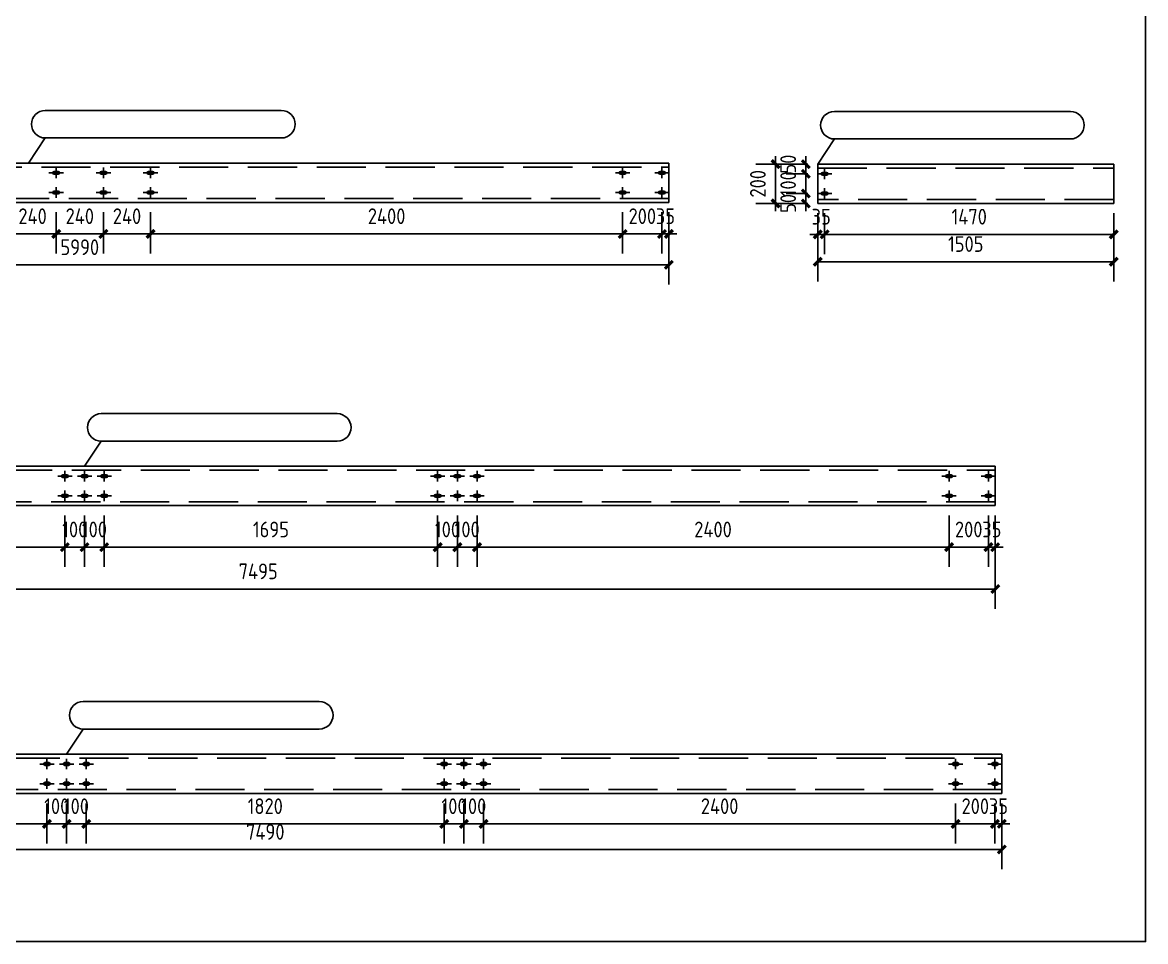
# Model space of a CAD drawing. Extents: x 411778 to 673094, y -11605 to 324395.
# Drawn here: x 655589 to 661299, y 53495 to 58168 of the extents above; entities that cross this region are included whole.
import ezdxf

# ---------------------------------------------------------------- set-up
doc = ezdxf.new("R2010")
doc.units = 0
doc.header["$LTSCALE"] = 1000
doc.header["$MEASUREMENT"] = 0
doc.linetypes.add('DASH', pattern=[0.35, 0.25, -0.1])
doc.styles.get("Standard").update_dxf_attribs({"font": 'gbenor.shx', "bigfont": 'gbcbig.shx'})
doc.dimstyles.get("Standard").update_dxf_attribs({"dimscale": 100, "dimtxt": 3.5, "dimasz": 1, "dimexe": 2.5, "dimexo": 3, "dimgap": 1.5, "dimtad": 1, "dimdec": 0, "dimzin": 0, "dimdsep": 46, "dimtxsty": 'Standard', "dimblk": 'ARCHTICK', "dimcen": 0.09, "dimadec": 0, "dimazin": 0, "dimtfac": 1, "dimtdec": 0, "dimtix": 1, "dimtmove": 2, "dimatfit": 3, "dimfxl": 1, "dimtolj": 1, "dimtzin": 0, "dimarcsym": 0})

# ---------------------------------------------------------------- blocks, each defined once
blk = doc.blocks.new('_ArchTick')
at = {"color": 0, "linetype": 'ByBlock', "const_width": 0.4}
blk.add_lwpolyline([(-0.5, -0.5), (0.5, 0.5)], dxfattribs=at)
blk = doc.blocks.new('*D1977')
at = {"color": 3, "lineweight": -2}
for p, q in [((652885.5, 57202.5), (652885.5, 56835)), ((658875.5, 57202.5), (658875.5, 56835)), ((658875.5, 56935), (652885.5, 56935))]:
    blk.add_line(p, q, dxfattribs=at)
at = {"layer": 'Defpoints', "color": 0}
for p in [(652885.5, 57252.5), (658875.5, 57252.5), (652885.5, 56935)]:
    blk.add_point(p, dxfattribs=at)
at = {"color": 3, "lineweight": -2, "xscale": 40, "yscale": 40, "zscale": 40, "rotation": 180}
blk.add_blockref('_ArchTick', (652885.5, 56935), dxfattribs=at)
at = {"color": 3, "lineweight": -2, "xscale": 40, "yscale": 40, "zscale": 40}
blk.add_blockref('_ArchTick', (658875.5, 56935), dxfattribs=at)
at = {"color": 0, "insert": (655880.5, 57025), "char_height": 80, "attachment_point": 5}
blk.add_mtext('\\A1;5990', dxfattribs=at)
blk = doc.blocks.new('*D1979')
at = {"color": 3, "lineweight": -2}
for p, q in [((653040, 55661), (653040, 55187)), ((660535, 55661), (660535, 55187)), ((653040, 55287), (660535, 55287))]:
    blk.add_line(p, q, dxfattribs=at)
at = {"layer": 'Defpoints', "color": 0}
for p in [(653040, 55711), (660535, 55711), (660535, 55287)]:
    blk.add_point(p, dxfattribs=at)
at = {"color": 3, "lineweight": -2, "xscale": 40, "yscale": 40, "zscale": 40, "rotation": 180}
blk.add_blockref('_ArchTick', (653040, 55287), dxfattribs=at)
at = {"color": 3, "lineweight": -2, "xscale": 40, "yscale": 40, "zscale": 40}
blk.add_blockref('_ArchTick', (660535, 55287), dxfattribs=at)
at = {"color": 0, "insert": (656787.5, 55377), "char_height": 80, "attachment_point": 5}
blk.add_mtext('\\A1;7495', dxfattribs=at)
blk = doc.blocks.new('*D1980')
at = {"color": 3, "lineweight": -2}
for p, q in [((653078.5, 54197.5), (653078.5, 53862.5)), ((660568.5, 54197.5), (660568.5, 53862.5)), ((653078.5, 53962.5), (660568.5, 53962.5))]:
    blk.add_line(p, q, dxfattribs=at)
at = {"layer": 'Defpoints', "color": 0}
for p in [(653078.5, 54247.5), (660568.5, 54247.5), (660568.5, 53962.5)]:
    blk.add_point(p, dxfattribs=at)
at = {"color": 3, "lineweight": -2, "xscale": 40, "yscale": 40, "zscale": 40, "rotation": 180}
blk.add_blockref('_ArchTick', (653078.5, 53962.5), dxfattribs=at)
at = {"color": 3, "lineweight": -2, "xscale": 40, "yscale": 40, "zscale": 40}
blk.add_blockref('_ArchTick', (660568.5, 53962.5), dxfattribs=at)
at = {"color": 0, "insert": (656823.5, 54052.5), "char_height": 80, "attachment_point": 5}
blk.add_mtext('\\A1;7490', dxfattribs=at)
blk = doc.blocks.new('*D1984')
at = {"color": 3, "lineweight": -2}
for p, q in [((659632.5, 57197.5), (659632.5, 56851)), ((661137.5, 57197.5), (661137.5, 56851)), ((659632.5, 56951), (661137.5, 56951))]:
    blk.add_line(p, q, dxfattribs=at)
at = {"layer": 'Defpoints', "color": 0}
for p in [(659632.5, 57247.5), (661137.5, 57247.5), (661137.5, 56951)]:
    blk.add_point(p, dxfattribs=at)
at = {"color": 3, "lineweight": -2, "xscale": 40, "yscale": 40, "zscale": 40, "rotation": 180}
blk.add_blockref('_ArchTick', (659632.5, 56951), dxfattribs=at)
at = {"color": 3, "lineweight": -2, "xscale": 40, "yscale": 40, "zscale": 40}
blk.add_blockref('_ArchTick', (661137.5, 56951), dxfattribs=at)
at = {"color": 0, "insert": (660385, 57041), "char_height": 80, "attachment_point": 5}
blk.add_mtext('\\A1;1505', dxfattribs=at)
blk = doc.blocks.new('*D2108')
at = {"color": 3, "lineweight": -2}
for p, q in [((659572, 57297.5), (659572, 57337.5)), ((659582.5, 57297.5), (659472, 57297.5)), ((659572, 57247.5), (659572, 57297.5)), ((659582.5, 57247.5), (659472, 57247.5)), ((659572, 57247.5), (659572, 57207.5))]:
    blk.add_line(p, q, dxfattribs=at)
at = {"layer": 'Defpoints', "color": 0}
for p in [(659572, 57297.5), (659632.5, 57297.5), (659632.5, 57247.5)]:
    blk.add_point(p, dxfattribs=at)
at = {"color": 3, "lineweight": -2, "xscale": 40, "yscale": 40, "zscale": 40}
for p, rotation in [((659572, 57297.5), 270), ((659572, 57247.5), 90)]:
    blk.add_blockref('_ArchTick', p, dxfattribs=dict(at, rotation=rotation))
at = {"color": 0, "insert": (659482, 57247.5), "char_height": 80, "attachment_point": 5, "rotation": 90}
blk.add_mtext('\\A1;50', dxfattribs=at)
blk = doc.blocks.new('*D2109')
at = {"color": 3, "lineweight": -2}
for p, q in [((659582.5, 57397.5), (659472, 57397.5)), ((659572, 57397.5), (659572, 57437.5)), ((659572, 57297.5), (659572, 57397.5)), ((659582.5, 57297.5), (659472, 57297.5)), ((659572, 57297.5), (659572, 57257.5))]:
    blk.add_line(p, q, dxfattribs=at)
at = {"layer": 'Defpoints', "color": 0}
for p in [(659572, 57397.5), (659632.5, 57397.5), (659632.5, 57297.5)]:
    blk.add_point(p, dxfattribs=at)
at = {"color": 3, "lineweight": -2, "xscale": 40, "yscale": 40, "zscale": 40}
for p, rotation in [((659572, 57397.5), 270), ((659572, 57297.5), 90)]:
    blk.add_blockref('_ArchTick', p, dxfattribs=dict(at, rotation=rotation))
at = {"color": 0, "insert": (659482, 57347.5), "char_height": 80, "attachment_point": 5, "rotation": 90}
blk.add_mtext('\\A1;100', dxfattribs=at)
blk = doc.blocks.new('*D2110')
at = {"color": 3, "lineweight": -2}
for p, q in [((659582.5, 57447.5), (659472, 57447.5)), ((659572, 57447.5), (659572, 57487.5)), ((659572, 57397.5), (659572, 57447.5)), ((659582.5, 57397.5), (659472, 57397.5)), ((659572, 57397.5), (659572, 57357.5))]:
    blk.add_line(p, q, dxfattribs=at)
at = {"layer": 'Defpoints', "color": 0}
for p in [(659572, 57447.5), (659632.5, 57447.5), (659632.5, 57397.5)]:
    blk.add_point(p, dxfattribs=at)
at = {"color": 3, "lineweight": -2, "xscale": 40, "yscale": 40, "zscale": 40}
for p, rotation in [((659572, 57447.5), 270), ((659572, 57397.5), 90)]:
    blk.add_blockref('_ArchTick', p, dxfattribs=dict(at, rotation=rotation))
at = {"color": 0, "insert": (659482, 57447.5), "char_height": 80, "attachment_point": 5, "rotation": 90}
blk.add_mtext('\\A1;50', dxfattribs=at)
blk = doc.blocks.new('*D2111')
at = {"color": 3, "lineweight": -2}
for p, q in [((659582.5, 57447.5), (659318, 57447.5)), ((659418, 57447.5), (659418, 57487.5)), ((659418, 57247.5), (659418, 57447.5)), ((659582.5, 57247.5), (659318, 57247.5)), ((659418, 57247.5), (659418, 57207.5))]:
    blk.add_line(p, q, dxfattribs=at)
at = {"layer": 'Defpoints', "color": 0}
for p in [(659418, 57447.5), (659632.5, 57447.5), (659632.5, 57247.5)]:
    blk.add_point(p, dxfattribs=at)
at = {"color": 3, "lineweight": -2, "xscale": 40, "yscale": 40, "zscale": 40}
for p, rotation in [((659418, 57447.5), 270), ((659418, 57247.5), 90)]:
    blk.add_blockref('_ArchTick', p, dxfattribs=dict(at, rotation=rotation))
at = {"color": 0, "insert": (659328, 57347.5), "char_height": 80, "attachment_point": 5, "rotation": 90}
blk.add_mtext('\\A1;200', dxfattribs=at)
blk = doc.blocks.new('*D2129')
at = {"color": 3, "lineweight": -2}
for p, q in [((655520.5, 57202.5), (655520.5, 56992.5)), ((655760.5, 57202.5), (655760.5, 56992.5)), ((655520.5, 57092.5), (655760.5, 57092.5))]:
    blk.add_line(p, q, dxfattribs=at)
at = {"layer": 'Defpoints', "color": 0}
for p in [(655520.5, 57252.5), (655760.5, 57252.5), (655760.5, 57092.5)]:
    blk.add_point(p, dxfattribs=at)
at = {"color": 3, "lineweight": -2, "xscale": 40, "yscale": 40, "zscale": 40, "rotation": 180}
blk.add_blockref('_ArchTick', (655520.5, 57092.5), dxfattribs=at)
at = {"color": 3, "lineweight": -2, "xscale": 40, "yscale": 40, "zscale": 40}
blk.add_blockref('_ArchTick', (655760.5, 57092.5), dxfattribs=at)
at = {"color": 0, "insert": (655640.5, 57182.5), "char_height": 80, "attachment_point": 5}
blk.add_mtext('\\A1;240', dxfattribs=at)
blk = doc.blocks.new('*D2130')
at = {"color": 3, "lineweight": -2}
for p, q in [((655760.5, 57202.5), (655760.5, 56992.5)), ((656000.5, 57202.5), (656000.5, 56992.5)), ((655760.5, 57092.5), (656000.5, 57092.5))]:
    blk.add_line(p, q, dxfattribs=at)
at = {"layer": 'Defpoints', "color": 0}
for p in [(655760.5, 57252.5), (656000.5, 57252.5), (656000.5, 57092.5)]:
    blk.add_point(p, dxfattribs=at)
at = {"color": 3, "lineweight": -2, "xscale": 40, "yscale": 40, "zscale": 40, "rotation": 180}
blk.add_blockref('_ArchTick', (655760.5, 57092.5), dxfattribs=at)
at = {"color": 3, "lineweight": -2, "xscale": 40, "yscale": 40, "zscale": 40}
blk.add_blockref('_ArchTick', (656000.5, 57092.5), dxfattribs=at)
at = {"color": 0, "insert": (655880.5, 57182.5), "char_height": 80, "attachment_point": 5}
blk.add_mtext('\\A1;240', dxfattribs=at)
blk = doc.blocks.new('*D2131')
at = {"color": 3, "lineweight": -2}
for p, q in [((656000.5, 57202.5), (656000.5, 56992.5)), ((656240.5, 57202.5), (656240.5, 56992.5)), ((656000.5, 57092.5), (656240.5, 57092.5))]:
    blk.add_line(p, q, dxfattribs=at)
at = {"layer": 'Defpoints', "color": 0}
for p in [(656000.5, 57252.5), (656240.5, 57252.5), (656240.5, 57092.5)]:
    blk.add_point(p, dxfattribs=at)
at = {"color": 3, "lineweight": -2, "xscale": 40, "yscale": 40, "zscale": 40, "rotation": 180}
blk.add_blockref('_ArchTick', (656000.5, 57092.5), dxfattribs=at)
at = {"color": 3, "lineweight": -2, "xscale": 40, "yscale": 40, "zscale": 40}
blk.add_blockref('_ArchTick', (656240.5, 57092.5), dxfattribs=at)
at = {"color": 0, "insert": (656120.5, 57182.5), "char_height": 80, "attachment_point": 5}
blk.add_mtext('\\A1;240', dxfattribs=at)
blk = doc.blocks.new('*D2132')
at = {"color": 3, "lineweight": -2}
for p, q in [((656240.5, 57202.5), (656240.5, 56992.5)), ((658640.5, 57202.5), (658640.5, 56992.5)), ((656240.5, 57092.5), (658640.5, 57092.5))]:
    blk.add_line(p, q, dxfattribs=at)
at = {"layer": 'Defpoints', "color": 0}
for p in [(656240.5, 57252.5), (658640.5, 57252.5), (658640.5, 57092.5)]:
    blk.add_point(p, dxfattribs=at)
at = {"color": 3, "lineweight": -2, "xscale": 40, "yscale": 40, "zscale": 40, "rotation": 180}
blk.add_blockref('_ArchTick', (656240.5, 57092.5), dxfattribs=at)
at = {"color": 3, "lineweight": -2, "xscale": 40, "yscale": 40, "zscale": 40}
blk.add_blockref('_ArchTick', (658640.5, 57092.5), dxfattribs=at)
at = {"color": 0, "insert": (657440.5, 57182.5), "char_height": 80, "attachment_point": 5}
blk.add_mtext('\\A1;2400', dxfattribs=at)
blk = doc.blocks.new('*D2133')
at = {"color": 3, "lineweight": -2}
for p, q in [((658640.5, 57202.5), (658640.5, 56992.5)), ((658840.5, 57202.5), (658840.5, 56992.5)), ((658640.5, 57092.5), (658600.5, 57092.5)), ((658640.5, 57092.5), (658840.5, 57092.5)), ((658840.5, 57092.5), (658880.5, 57092.5))]:
    blk.add_line(p, q, dxfattribs=at)
at = {"layer": 'Defpoints', "color": 0}
for p in [(658640.5, 57252.5), (658840.5, 57252.5), (658840.5, 57092.5)]:
    blk.add_point(p, dxfattribs=at)
at = {"color": 3, "lineweight": -2, "xscale": 40, "yscale": 40, "zscale": 40}
blk.add_blockref('_ArchTick', (658640.5, 57092.5), dxfattribs=at)
at = {"color": 3, "lineweight": -2, "xscale": 40, "yscale": 40, "zscale": 40, "rotation": 180}
blk.add_blockref('_ArchTick', (658840.5, 57092.5), dxfattribs=at)
at = {"color": 0, "insert": (658740.5, 57182.5), "char_height": 80, "attachment_point": 5}
blk.add_mtext('\\A1;200', dxfattribs=at)
blk = doc.blocks.new('*D2134')
at = {"color": 3, "lineweight": -2}
for p, q in [((658840.5, 57202.5), (658840.5, 56992.5)), ((658875.5, 57202.5), (658875.5, 56992.5)), ((658840.5, 57092.5), (658800.5, 57092.5)), ((658840.5, 57092.5), (658875.5, 57092.5)), ((658875.5, 57092.5), (658915.5, 57092.5))]:
    blk.add_line(p, q, dxfattribs=at)
at = {"layer": 'Defpoints', "color": 0}
for p in [(658840.5, 57252.5), (658875.5, 57252.5), (658875.5, 57092.5)]:
    blk.add_point(p, dxfattribs=at)
at = {"color": 3, "lineweight": -2, "xscale": 40, "yscale": 40, "zscale": 40}
blk.add_blockref('_ArchTick', (658840.5, 57092.5), dxfattribs=at)
at = {"color": 3, "lineweight": -2, "xscale": 40, "yscale": 40, "zscale": 40, "rotation": 180}
blk.add_blockref('_ArchTick', (658875.5, 57092.5), dxfattribs=at)
at = {"color": 0, "insert": (658858, 57182.5), "char_height": 80, "attachment_point": 5}
blk.add_mtext('\\A1;35', dxfattribs=at)
blk = doc.blocks.new('*D2135')
at = {"color": 3, "lineweight": -2}
for p, q in [((659632.5, 57197.5), (659632.5, 56990)), ((659667.5, 57197.5), (659667.5, 56990)), ((659632.5, 57090), (659592.5, 57090)), ((659632.5, 57090), (659667.5, 57090)), ((659667.5, 57090), (659707.5, 57090))]:
    blk.add_line(p, q, dxfattribs=at)
at = {"layer": 'Defpoints', "color": 0}
for p in [(659632.5, 57247.5), (659667.5, 57247.5), (659667.5, 57090)]:
    blk.add_point(p, dxfattribs=at)
at = {"color": 3, "lineweight": -2, "xscale": 40, "yscale": 40, "zscale": 40}
blk.add_blockref('_ArchTick', (659632.5, 57090), dxfattribs=at)
at = {"color": 3, "lineweight": -2, "xscale": 40, "yscale": 40, "zscale": 40, "rotation": 180}
blk.add_blockref('_ArchTick', (659667.5, 57090), dxfattribs=at)
at = {"color": 0, "insert": (659650, 57180), "char_height": 80, "attachment_point": 5}
blk.add_mtext('\\A1;35', dxfattribs=at)
blk = doc.blocks.new('*D2136')
at = {"color": 3, "lineweight": -2}
for p, q in [((659667.5, 57197.5), (659667.5, 56990)), ((661137.5, 57197.5), (661137.5, 56990)), ((659667.5, 57090), (661137.5, 57090))]:
    blk.add_line(p, q, dxfattribs=at)
at = {"layer": 'Defpoints', "color": 0}
for p in [(659667.5, 57247.5), (661137.5, 57247.5), (661137.5, 57090)]:
    blk.add_point(p, dxfattribs=at)
at = {"color": 3, "lineweight": -2, "xscale": 40, "yscale": 40, "zscale": 40, "rotation": 180}
blk.add_blockref('_ArchTick', (659667.5, 57090), dxfattribs=at)
at = {"color": 3, "lineweight": -2, "xscale": 40, "yscale": 40, "zscale": 40}
blk.add_blockref('_ArchTick', (661137.5, 57090), dxfattribs=at)
at = {"color": 0, "insert": (660402.5, 57180), "char_height": 80, "attachment_point": 5}
blk.add_mtext('\\A1;1470', dxfattribs=at)
blk = doc.blocks.new('*D2140')
at = {"color": 3, "lineweight": -2}
for p, q in [((653405, 55661), (653405, 55400)), ((655805, 55661), (655805, 55400)), ((653405, 55500), (655805, 55500))]:
    blk.add_line(p, q, dxfattribs=at)
at = {"layer": 'Defpoints', "color": 0}
for p in [(653405, 55711), (655805, 55711), (655805, 55500)]:
    blk.add_point(p, dxfattribs=at)
at = {"color": 3, "lineweight": -2, "xscale": 40, "yscale": 40, "zscale": 40, "rotation": 180}
blk.add_blockref('_ArchTick', (653405, 55500), dxfattribs=at)
at = {"color": 3, "lineweight": -2, "xscale": 40, "yscale": 40, "zscale": 40}
blk.add_blockref('_ArchTick', (655805, 55500), dxfattribs=at)
at = {"color": 0, "insert": (654605, 55590), "char_height": 80, "attachment_point": 5}
blk.add_mtext('\\A1;2400', dxfattribs=at)
blk = doc.blocks.new('*D2141')
at = {"color": 3, "lineweight": -2}
for p, q in [((655805, 55661), (655805, 55400)), ((655905, 55661), (655905, 55400)), ((655805, 55500), (655765, 55500)), ((655805, 55500), (655905, 55500)), ((655905, 55500), (655945, 55500))]:
    blk.add_line(p, q, dxfattribs=at)
at = {"layer": 'Defpoints', "color": 0}
for p in [(655805, 55711), (655905, 55711), (655905, 55500)]:
    blk.add_point(p, dxfattribs=at)
at = {"color": 3, "lineweight": -2, "xscale": 40, "yscale": 40, "zscale": 40}
blk.add_blockref('_ArchTick', (655805, 55500), dxfattribs=at)
at = {"color": 3, "lineweight": -2, "xscale": 40, "yscale": 40, "zscale": 40, "rotation": 180}
blk.add_blockref('_ArchTick', (655905, 55500), dxfattribs=at)
at = {"color": 0, "insert": (655855, 55590), "char_height": 80, "attachment_point": 5}
blk.add_mtext('\\A1;100', dxfattribs=at)
blk = doc.blocks.new('*D2142')
at = {"color": 3, "lineweight": -2}
for p, q in [((655905, 55661), (655905, 55400)), ((656005, 55661), (656005, 55400)), ((655905, 55500), (655865, 55500)), ((655905, 55500), (656005, 55500)), ((656005, 55500), (656045, 55500))]:
    blk.add_line(p, q, dxfattribs=at)
at = {"layer": 'Defpoints', "color": 0}
for p in [(655905, 55711), (656005, 55711), (656005, 55500)]:
    blk.add_point(p, dxfattribs=at)
at = {"color": 3, "lineweight": -2, "xscale": 40, "yscale": 40, "zscale": 40}
blk.add_blockref('_ArchTick', (655905, 55500), dxfattribs=at)
at = {"color": 3, "lineweight": -2, "xscale": 40, "yscale": 40, "zscale": 40, "rotation": 180}
blk.add_blockref('_ArchTick', (656005, 55500), dxfattribs=at)
at = {"color": 0, "insert": (655955, 55590), "char_height": 80, "attachment_point": 5}
blk.add_mtext('\\A1;100', dxfattribs=at)
blk = doc.blocks.new('*D2143')
at = {"color": 3, "lineweight": -2}
for p, q in [((656005, 55661), (656005, 55400)), ((657700, 55661), (657700, 55400)), ((656005, 55500), (657700, 55500))]:
    blk.add_line(p, q, dxfattribs=at)
at = {"layer": 'Defpoints', "color": 0}
for p in [(656005, 55711), (657700, 55711), (657700, 55500)]:
    blk.add_point(p, dxfattribs=at)
at = {"color": 3, "lineweight": -2, "xscale": 40, "yscale": 40, "zscale": 40, "rotation": 180}
blk.add_blockref('_ArchTick', (656005, 55500), dxfattribs=at)
at = {"color": 3, "lineweight": -2, "xscale": 40, "yscale": 40, "zscale": 40}
blk.add_blockref('_ArchTick', (657700, 55500), dxfattribs=at)
at = {"color": 0, "insert": (656852.5, 55590), "char_height": 80, "attachment_point": 5}
blk.add_mtext('\\A1;1695', dxfattribs=at)
blk = doc.blocks.new('*D2144')
at = {"color": 3, "lineweight": -2}
for p, q in [((657700, 55661), (657700, 55400)), ((657800, 55661), (657800, 55400)), ((657700, 55500), (657660, 55500)), ((657700, 55500), (657800, 55500)), ((657800, 55500), (657840, 55500))]:
    blk.add_line(p, q, dxfattribs=at)
at = {"layer": 'Defpoints', "color": 0}
for p in [(657700, 55711), (657800, 55711), (657800, 55500)]:
    blk.add_point(p, dxfattribs=at)
at = {"color": 3, "lineweight": -2, "xscale": 40, "yscale": 40, "zscale": 40}
blk.add_blockref('_ArchTick', (657700, 55500), dxfattribs=at)
at = {"color": 3, "lineweight": -2, "xscale": 40, "yscale": 40, "zscale": 40, "rotation": 180}
blk.add_blockref('_ArchTick', (657800, 55500), dxfattribs=at)
at = {"color": 0, "insert": (657750, 55590), "char_height": 80, "attachment_point": 5}
blk.add_mtext('\\A1;100', dxfattribs=at)
blk = doc.blocks.new('*D2145')
at = {"color": 3, "lineweight": -2}
for p, q in [((657800, 55661), (657800, 55400)), ((657900, 55661), (657900, 55400)), ((657800, 55500), (657760, 55500)), ((657800, 55500), (657900, 55500)), ((657900, 55500), (657940, 55500))]:
    blk.add_line(p, q, dxfattribs=at)
at = {"layer": 'Defpoints', "color": 0}
for p in [(657800, 55711), (657900, 55711), (657900, 55500)]:
    blk.add_point(p, dxfattribs=at)
at = {"color": 3, "lineweight": -2, "xscale": 40, "yscale": 40, "zscale": 40}
blk.add_blockref('_ArchTick', (657800, 55500), dxfattribs=at)
at = {"color": 3, "lineweight": -2, "xscale": 40, "yscale": 40, "zscale": 40, "rotation": 180}
blk.add_blockref('_ArchTick', (657900, 55500), dxfattribs=at)
at = {"color": 0, "insert": (657850, 55590), "char_height": 80, "attachment_point": 5}
blk.add_mtext('\\A1;100', dxfattribs=at)
blk = doc.blocks.new('*D2146')
at = {"color": 3, "lineweight": -2}
for p, q in [((657900, 55661), (657900, 55400)), ((660300, 55661), (660300, 55400)), ((657900, 55500), (660300, 55500))]:
    blk.add_line(p, q, dxfattribs=at)
at = {"layer": 'Defpoints', "color": 0}
for p in [(657900, 55711), (660300, 55711), (660300, 55500)]:
    blk.add_point(p, dxfattribs=at)
at = {"color": 3, "lineweight": -2, "xscale": 40, "yscale": 40, "zscale": 40, "rotation": 180}
blk.add_blockref('_ArchTick', (657900, 55500), dxfattribs=at)
at = {"color": 3, "lineweight": -2, "xscale": 40, "yscale": 40, "zscale": 40}
blk.add_blockref('_ArchTick', (660300, 55500), dxfattribs=at)
at = {"color": 0, "insert": (659100, 55590), "char_height": 80, "attachment_point": 5}
blk.add_mtext('\\A1;2400', dxfattribs=at)
blk = doc.blocks.new('*D2147')
at = {"color": 3, "lineweight": -2}
for p, q in [((660300, 55661), (660300, 55400)), ((660500, 55661), (660500, 55400)), ((660300, 55500), (660260, 55500)), ((660300, 55500), (660500, 55500)), ((660500, 55500), (660540, 55500))]:
    blk.add_line(p, q, dxfattribs=at)
at = {"layer": 'Defpoints', "color": 0}
for p in [(660300, 55711), (660500, 55711), (660500, 55500)]:
    blk.add_point(p, dxfattribs=at)
at = {"color": 3, "lineweight": -2, "xscale": 40, "yscale": 40, "zscale": 40}
blk.add_blockref('_ArchTick', (660300, 55500), dxfattribs=at)
at = {"color": 3, "lineweight": -2, "xscale": 40, "yscale": 40, "zscale": 40, "rotation": 180}
blk.add_blockref('_ArchTick', (660500, 55500), dxfattribs=at)
at = {"color": 0, "insert": (660400, 55590), "char_height": 80, "attachment_point": 5}
blk.add_mtext('\\A1;200', dxfattribs=at)
blk = doc.blocks.new('*D2148')
at = {"color": 3, "lineweight": -2}
for p, q in [((660500, 55661), (660500, 55400)), ((660535, 55661), (660535, 55400)), ((660500, 55500), (660460, 55500)), ((660500, 55500), (660535, 55500)), ((660535, 55500), (660575, 55500))]:
    blk.add_line(p, q, dxfattribs=at)
at = {"layer": 'Defpoints', "color": 0}
for p in [(660500, 55711), (660535, 55711), (660535, 55500)]:
    blk.add_point(p, dxfattribs=at)
at = {"color": 3, "lineweight": -2, "xscale": 40, "yscale": 40, "zscale": 40}
blk.add_blockref('_ArchTick', (660500, 55500), dxfattribs=at)
at = {"color": 3, "lineweight": -2, "xscale": 40, "yscale": 40, "zscale": 40, "rotation": 180}
blk.add_blockref('_ArchTick', (660535, 55500), dxfattribs=at)
at = {"color": 0, "insert": (660517.5, 55590), "char_height": 80, "attachment_point": 5}
blk.add_mtext('\\A1;35', dxfattribs=at)
blk = doc.blocks.new('*D2151')
at = {"color": 3, "lineweight": -2}
for p, q in [((653313.5, 54197.5), (653313.5, 53993)), ((655713.5, 54197.5), (655713.5, 53993)), ((653313.5, 54093), (655713.5, 54093))]:
    blk.add_line(p, q, dxfattribs=at)
at = {"layer": 'Defpoints', "color": 0}
for p in [(653313.5, 54247.5), (655713.5, 54247.5), (655713.5, 54093)]:
    blk.add_point(p, dxfattribs=at)
at = {"color": 3, "lineweight": -2, "xscale": 40, "yscale": 40, "zscale": 40, "rotation": 180}
blk.add_blockref('_ArchTick', (653313.5, 54093), dxfattribs=at)
at = {"color": 3, "lineweight": -2, "xscale": 40, "yscale": 40, "zscale": 40}
blk.add_blockref('_ArchTick', (655713.5, 54093), dxfattribs=at)
at = {"color": 0, "insert": (654513.5, 54183), "char_height": 80, "attachment_point": 5}
blk.add_mtext('\\A1;2400', dxfattribs=at)
blk = doc.blocks.new('*D2152')
at = {"color": 3, "lineweight": -2}
for p, q in [((655713.5, 54197.5), (655713.5, 53993)), ((655813.5, 54197.5), (655813.5, 53993)), ((655713.5, 54093), (655673.5, 54093)), ((655713.5, 54093), (655813.5, 54093)), ((655813.5, 54093), (655853.5, 54093))]:
    blk.add_line(p, q, dxfattribs=at)
at = {"layer": 'Defpoints', "color": 0}
for p in [(655713.5, 54247.5), (655813.5, 54247.5), (655813.5, 54093)]:
    blk.add_point(p, dxfattribs=at)
at = {"color": 3, "lineweight": -2, "xscale": 40, "yscale": 40, "zscale": 40}
blk.add_blockref('_ArchTick', (655713.5, 54093), dxfattribs=at)
at = {"color": 3, "lineweight": -2, "xscale": 40, "yscale": 40, "zscale": 40, "rotation": 180}
blk.add_blockref('_ArchTick', (655813.5, 54093), dxfattribs=at)
at = {"color": 0, "insert": (655763.5, 54183), "char_height": 80, "attachment_point": 5}
blk.add_mtext('\\A1;100', dxfattribs=at)
blk = doc.blocks.new('*D2153')
at = {"color": 3, "lineweight": -2}
for p, q in [((655813.5, 54197.5), (655813.5, 53993)), ((655913.5, 54197.5), (655913.5, 53993)), ((655813.5, 54093), (655773.5, 54093)), ((655813.5, 54093), (655913.5, 54093)), ((655913.5, 54093), (655953.5, 54093))]:
    blk.add_line(p, q, dxfattribs=at)
at = {"layer": 'Defpoints', "color": 0}
for p in [(655813.5, 54247.5), (655913.5, 54247.5), (655913.5, 54093)]:
    blk.add_point(p, dxfattribs=at)
at = {"color": 3, "lineweight": -2, "xscale": 40, "yscale": 40, "zscale": 40}
blk.add_blockref('_ArchTick', (655813.5, 54093), dxfattribs=at)
at = {"color": 3, "lineweight": -2, "xscale": 40, "yscale": 40, "zscale": 40, "rotation": 180}
blk.add_blockref('_ArchTick', (655913.5, 54093), dxfattribs=at)
at = {"color": 0, "insert": (655863.5, 54183), "char_height": 80, "attachment_point": 5}
blk.add_mtext('\\A1;100', dxfattribs=at)
blk = doc.blocks.new('*D2154')
at = {"color": 3, "lineweight": -2}
for p, q in [((655913.5, 54197.5), (655913.5, 53993)), ((657733.5, 54197.5), (657733.5, 53993)), ((655913.5, 54093), (657733.5, 54093))]:
    blk.add_line(p, q, dxfattribs=at)
at = {"layer": 'Defpoints', "color": 0}
for p in [(655913.5, 54247.5), (657733.5, 54247.5), (657733.5, 54093)]:
    blk.add_point(p, dxfattribs=at)
at = {"color": 3, "lineweight": -2, "xscale": 40, "yscale": 40, "zscale": 40, "rotation": 180}
blk.add_blockref('_ArchTick', (655913.5, 54093), dxfattribs=at)
at = {"color": 3, "lineweight": -2, "xscale": 40, "yscale": 40, "zscale": 40}
blk.add_blockref('_ArchTick', (657733.5, 54093), dxfattribs=at)
at = {"color": 0, "insert": (656823.5, 54183), "char_height": 80, "attachment_point": 5}
blk.add_mtext('\\A1;1820', dxfattribs=at)
blk = doc.blocks.new('*D2155')
at = {"color": 3, "lineweight": -2}
for p, q in [((657733.5, 54197.5), (657733.5, 53993)), ((657833.5, 54197.5), (657833.5, 53993)), ((657733.5, 54093), (657693.5, 54093)), ((657733.5, 54093), (657833.5, 54093)), ((657833.5, 54093), (657873.5, 54093))]:
    blk.add_line(p, q, dxfattribs=at)
at = {"layer": 'Defpoints', "color": 0}
for p in [(657733.5, 54247.5), (657833.5, 54247.5), (657833.5, 54093)]:
    blk.add_point(p, dxfattribs=at)
at = {"color": 3, "lineweight": -2, "xscale": 40, "yscale": 40, "zscale": 40}
blk.add_blockref('_ArchTick', (657733.5, 54093), dxfattribs=at)
at = {"color": 3, "lineweight": -2, "xscale": 40, "yscale": 40, "zscale": 40, "rotation": 180}
blk.add_blockref('_ArchTick', (657833.5, 54093), dxfattribs=at)
at = {"color": 0, "insert": (657783.5, 54183), "char_height": 80, "attachment_point": 5}
blk.add_mtext('\\A1;100', dxfattribs=at)
blk = doc.blocks.new('*D2156')
at = {"color": 3, "lineweight": -2}
for p, q in [((657833.5, 54197.5), (657833.5, 53993)), ((657933.5, 54197.5), (657933.5, 53993)), ((657833.5, 54093), (657793.5, 54093)), ((657833.5, 54093), (657933.5, 54093)), ((657933.5, 54093), (657973.5, 54093))]:
    blk.add_line(p, q, dxfattribs=at)
at = {"layer": 'Defpoints', "color": 0}
for p in [(657833.5, 54247.5), (657933.5, 54247.5), (657933.5, 54093)]:
    blk.add_point(p, dxfattribs=at)
at = {"color": 3, "lineweight": -2, "xscale": 40, "yscale": 40, "zscale": 40}
blk.add_blockref('_ArchTick', (657833.5, 54093), dxfattribs=at)
at = {"color": 3, "lineweight": -2, "xscale": 40, "yscale": 40, "zscale": 40, "rotation": 180}
blk.add_blockref('_ArchTick', (657933.5, 54093), dxfattribs=at)
at = {"color": 0, "insert": (657883.5, 54183), "char_height": 80, "attachment_point": 5}
blk.add_mtext('\\A1;100', dxfattribs=at)
blk = doc.blocks.new('*D2157')
at = {"color": 3, "lineweight": -2}
for p, q in [((657933.5, 54197.5), (657933.5, 53993)), ((660333.5, 54197.5), (660333.5, 53993)), ((657933.5, 54093), (660333.5, 54093))]:
    blk.add_line(p, q, dxfattribs=at)
at = {"layer": 'Defpoints', "color": 0}
for p in [(657933.5, 54247.5), (660333.5, 54247.5), (660333.5, 54093)]:
    blk.add_point(p, dxfattribs=at)
at = {"color": 3, "lineweight": -2, "xscale": 40, "yscale": 40, "zscale": 40, "rotation": 180}
blk.add_blockref('_ArchTick', (657933.5, 54093), dxfattribs=at)
at = {"color": 3, "lineweight": -2, "xscale": 40, "yscale": 40, "zscale": 40}
blk.add_blockref('_ArchTick', (660333.5, 54093), dxfattribs=at)
at = {"color": 0, "insert": (659133.5, 54183), "char_height": 80, "attachment_point": 5}
blk.add_mtext('\\A1;2400', dxfattribs=at)
blk = doc.blocks.new('*D2158')
at = {"color": 3, "lineweight": -2}
for p, q in [((660333.5, 54197.5), (660333.5, 53993)), ((660533.5, 54197.5), (660533.5, 53993)), ((660333.5, 54093), (660293.5, 54093)), ((660333.5, 54093), (660533.5, 54093)), ((660533.5, 54093), (660573.5, 54093))]:
    blk.add_line(p, q, dxfattribs=at)
at = {"layer": 'Defpoints', "color": 0}
for p in [(660333.5, 54247.5), (660533.5, 54247.5), (660533.5, 54093)]:
    blk.add_point(p, dxfattribs=at)
at = {"color": 3, "lineweight": -2, "xscale": 40, "yscale": 40, "zscale": 40}
blk.add_blockref('_ArchTick', (660333.5, 54093), dxfattribs=at)
at = {"color": 3, "lineweight": -2, "xscale": 40, "yscale": 40, "zscale": 40, "rotation": 180}
blk.add_blockref('_ArchTick', (660533.5, 54093), dxfattribs=at)
at = {"color": 0, "insert": (660433.5, 54183), "char_height": 80, "attachment_point": 5}
blk.add_mtext('\\A1;200', dxfattribs=at)
blk = doc.blocks.new('*D2159')
at = {"color": 3, "lineweight": -2}
for p, q in [((660533.5, 54197.5), (660533.5, 53993)), ((660568.5, 54197.5), (660568.5, 53993)), ((660533.5, 54093), (660493.5, 54093)), ((660533.5, 54093), (660568.5, 54093)), ((660568.5, 54093), (660608.5, 54093))]:
    blk.add_line(p, q, dxfattribs=at)
at = {"layer": 'Defpoints', "color": 0}
for p in [(660533.5, 54247.5), (660568.5, 54247.5), (660568.5, 54093)]:
    blk.add_point(p, dxfattribs=at)
at = {"color": 3, "lineweight": -2, "xscale": 40, "yscale": 40, "zscale": 40}
blk.add_blockref('_ArchTick', (660533.5, 54093), dxfattribs=at)
at = {"color": 3, "lineweight": -2, "xscale": 40, "yscale": 40, "zscale": 40, "rotation": 180}
blk.add_blockref('_ArchTick', (660568.5, 54093), dxfattribs=at)
at = {"color": 0, "insert": (660551, 54183), "char_height": 80, "attachment_point": 5}
blk.add_mtext('\\A1;35', dxfattribs=at)

msp = doc.modelspace()

# ---------------------------------------------------------------- linework, layer by layer
for p, q in [((655705.1, 57720.2), (656905.1, 57720.2)), ((659717.1, 57715.2), (660917.1, 57715.2)), ((655705.1, 57580.2), (655620.5, 57452.5)), ((656905.1, 57580.2), (655705.1, 57580.2)), ((659717.1, 57575.2), (659632.5, 57447.5)), ((660917.1, 57575.2), (659717.1, 57575.2)), ((652885.5, 57452.5), (658875.5, 57452.5)), ((658875.5, 57452.5), (658875.5, 57252.5)), ((659632.5, 57247.5), (659632.5, 57447.5)), ((659632.5, 57447.5), (661137.5, 57447.5)), ((661137.5, 57447.5), (661137.5, 57247.5)), ((655797.5, 57402.5), (655723.5, 57402.5)), ((655750.5, 57409.5), (655770.5, 57409.5)), ((655760.5, 57402.5), (655750.5, 57402.5)), ((655770.5, 57395.5), (655750.5, 57395.5)), ((655760.5, 57429.5), (655760.5, 57375.5)), ((656037.5, 57402.5), (655963.5, 57402.5)), ((655990.5, 57409.5), (656010.5, 57409.5)), ((656000.5, 57402.5), (655990.5, 57402.5)), ((656010.5, 57395.5), (655990.5, 57395.5)), ((656000.5, 57429.5), (656000.5, 57375.5)), ((656277.5, 57402.5), (656203.5, 57402.5)), ((656230.5, 57409.5), (656250.5, 57409.5)), ((656240.5, 57402.5), (656230.5, 57402.5)), ((656250.5, 57395.5), (656230.5, 57395.5)), ((656240.5, 57429.5), (656240.5, 57375.5)), ((658677.5, 57402.5), (658603.5, 57402.5)), ((658630.5, 57409.5), (658650.5, 57409.5)), ((658640.5, 57402.5), (658630.5, 57402.5)), ((658650.5, 57395.5), (658630.5, 57395.5)), ((658640.5, 57429.5), (658640.5, 57375.5)), ((658877.5, 57402.5), (658803.5, 57402.5)), ((658830.5, 57409.5), (658850.5, 57409.5)), ((658840.5, 57402.5), (658830.5, 57402.5)), ((658850.5, 57395.5), (658830.5, 57395.5)), ((658840.5, 57429.5), (658840.5, 57375.5)), ((659704.5, 57397.5), (659630.5, 57397.5)), ((659657.5, 57404.5), (659677.5, 57404.5)), ((659667.5, 57397.5), (659657.5, 57397.5)), ((659677.5, 57390.5), (659657.5, 57390.5)), ((659667.5, 57424.5), (659667.5, 57370.5)), ((655760.5, 57329.5), (655760.5, 57275.5)), ((656000.5, 57329.5), (656000.5, 57275.5)), ((656240.5, 57329.5), (656240.5, 57275.5)), ((658640.5, 57329.5), (658640.5, 57275.5)), ((658840.5, 57329.5), (658840.5, 57275.5)), ((655797.5, 57302.5), (655723.5, 57302.5)), ((655750.5, 57309.5), (655770.5, 57309.5)), ((655760.5, 57302.5), (655750.5, 57302.5)), ((655770.5, 57295.5), (655750.5, 57295.5)), ((656037.5, 57302.5), (655963.5, 57302.5)), ((655990.5, 57309.5), (656010.5, 57309.5)), ((656000.5, 57302.5), (655990.5, 57302.5)), ((656010.5, 57295.5), (655990.5, 57295.5)), ((656277.5, 57302.5), (656203.5, 57302.5)), ((656230.5, 57309.5), (656250.5, 57309.5)), ((656240.5, 57302.5), (656230.5, 57302.5)), ((656250.5, 57295.5), (656230.5, 57295.5)), ((658677.5, 57302.5), (658603.5, 57302.5)), ((658630.5, 57309.5), (658650.5, 57309.5)), ((658640.5, 57302.5), (658630.5, 57302.5)), ((658650.5, 57295.5), (658630.5, 57295.5)), ((658877.5, 57302.5), (658803.5, 57302.5)), ((658830.5, 57309.5), (658850.5, 57309.5)), ((658840.5, 57302.5), (658830.5, 57302.5)), ((658850.5, 57295.5), (658830.5, 57295.5)), ((659704.5, 57297.5), (659630.5, 57297.5)), ((659657.5, 57304.5), (659677.5, 57304.5)), ((659667.5, 57297.5), (659657.5, 57297.5)), ((659677.5, 57290.5), (659657.5, 57290.5)), ((659667.5, 57324.5), (659667.5, 57270.5)), ((658875.5, 57252.5), (652885.5, 57252.5)), ((661137.5, 57247.5), (659632.5, 57247.5)), ((655989.6, 56178.7), (657189.6, 56178.7)), ((655989.6, 56038.7), (655905, 55911)), ((657189.6, 56038.7), (655989.6, 56038.7)), ((653040, 55911), (660535, 55911)), ((660535, 55911), (660535, 55711)), ((655842, 55861), (655768, 55861)), ((655795, 55868), (655815, 55868)), ((655805, 55861), (655795, 55861)), ((655815, 55854), (655795, 55854)), ((655805, 55888), (655805, 55834)), ((655942, 55861), (655868, 55861)), ((655895, 55868), (655915, 55868)), ((655905, 55861), (655895, 55861)), ((655915, 55854), (655895, 55854)), ((655905, 55888), (655905, 55834)), ((656042, 55861), (655968, 55861)), ((655995, 55868), (656015, 55868)), ((656005, 55861), (655995, 55861)), ((656015, 55854), (655995, 55854)), ((656005, 55888), (656005, 55834)), ((657737, 55861), (657663, 55861)), ((657690, 55868), (657710, 55868)), ((657700, 55861), (657690, 55861)), ((657710, 55854), (657690, 55854)), ((657700, 55888), (657700, 55834)), ((657837, 55861), (657763, 55861)), ((657790, 55868), (657810, 55868)), ((657800, 55861), (657790, 55861)), ((657810, 55854), (657790, 55854)), ((657800, 55888), (657800, 55834)), ((657937, 55861), (657863, 55861)), ((657890, 55868), (657910, 55868)), ((657900, 55861), (657890, 55861)), ((657910, 55854), (657890, 55854)), ((657900, 55888), (657900, 55834)), ((660337, 55861), (660263, 55861)), ((660290, 55868), (660310, 55868)), ((660300, 55861), (660290, 55861)), ((660310, 55854), (660290, 55854)), ((660300, 55888), (660300, 55834)), ((660537, 55861), (660463, 55861)), ((660490, 55868), (660510, 55868)), ((660500, 55861), (660490, 55861)), ((660510, 55854), (660490, 55854)), ((660500, 55888), (660500, 55834)), ((655805, 55788), (655805, 55734)), ((655905, 55788), (655905, 55734)), ((656005, 55788), (656005, 55734)), ((657700, 55788), (657700, 55734)), ((657800, 55788), (657800, 55734)), ((657900, 55788), (657900, 55734)), ((660300, 55788), (660300, 55734)), ((660500, 55788), (660500, 55734)), ((655842, 55761), (655768, 55761)), ((655795, 55768), (655815, 55768)), ((655805, 55761), (655795, 55761)), ((655815, 55754), (655795, 55754)), ((655942, 55761), (655868, 55761)), ((655895, 55768), (655915, 55768)), ((655905, 55761), (655895, 55761)), ((655915, 55754), (655895, 55754)), ((656042, 55761), (655968, 55761)), ((655995, 55768), (656015, 55768)), ((656005, 55761), (655995, 55761)), ((656015, 55754), (655995, 55754)), ((657737, 55761), (657663, 55761)), ((657690, 55768), (657710, 55768)), ((657700, 55761), (657690, 55761)), ((657710, 55754), (657690, 55754)), ((657837, 55761), (657763, 55761)), ((657790, 55768), (657810, 55768)), ((657800, 55761), (657790, 55761)), ((657810, 55754), (657790, 55754)), ((657937, 55761), (657863, 55761)), ((657890, 55768), (657910, 55768)), ((657900, 55761), (657890, 55761)), ((657910, 55754), (657890, 55754)), ((660337, 55761), (660263, 55761)), ((660290, 55768), (660310, 55768)), ((660300, 55761), (660290, 55761)), ((660310, 55754), (660290, 55754)), ((660537, 55761), (660463, 55761)), ((660490, 55768), (660510, 55768)), ((660500, 55761), (660490, 55761)), ((660510, 55754), (660490, 55754)), ((660535, 55711), (653040, 55711)), ((655898.1, 54715.2), (657098.1, 54715.2)), ((655898.1, 54575.2), (655813.5, 54447.5)), ((657098.1, 54575.2), (655898.1, 54575.2)), ((653078.5, 54447.5), (660568.5, 54447.5)), ((655713.5, 54424.5), (655713.5, 54370.5)), ((655813.5, 54424.5), (655813.5, 54370.5)), ((655913.5, 54424.5), (655913.5, 54370.5)), ((657733.5, 54424.5), (657733.5, 54370.5)), ((657833.5, 54424.5), (657833.5, 54370.5)), ((657933.5, 54424.5), (657933.5, 54370.5)), ((660333.5, 54424.5), (660333.5, 54370.5)), ((660533.5, 54424.5), (660533.5, 54370.5)), ((660568.5, 54447.5), (660568.5, 54247.5)), ((655750.5, 54397.5), (655676.5, 54397.5)), ((655703.5, 54404.5), (655723.5, 54404.5)), ((655713.5, 54397.5), (655703.5, 54397.5)), ((655723.5, 54390.5), (655703.5, 54390.5)), ((655850.5, 54397.5), (655776.5, 54397.5)), ((655803.5, 54404.5), (655823.5, 54404.5)), ((655813.5, 54397.5), (655803.5, 54397.5)), ((655823.5, 54390.5), (655803.5, 54390.5)), ((655950.5, 54397.5), (655876.5, 54397.5)), ((655903.5, 54404.5), (655923.5, 54404.5)), ((655913.5, 54397.5), (655903.5, 54397.5)), ((655923.5, 54390.5), (655903.5, 54390.5)), ((657770.5, 54397.5), (657696.5, 54397.5)), ((657723.5, 54404.5), (657743.5, 54404.5)), ((657733.5, 54397.5), (657723.5, 54397.5)), ((657743.5, 54390.5), (657723.5, 54390.5)), ((657870.5, 54397.5), (657796.5, 54397.5)), ((657823.5, 54404.5), (657843.5, 54404.5)), ((657833.5, 54397.5), (657823.5, 54397.5)), ((657843.5, 54390.5), (657823.5, 54390.5)), ((657970.5, 54397.5), (657896.5, 54397.5)), ((657923.5, 54404.5), (657943.5, 54404.5)), ((657933.5, 54397.5), (657923.5, 54397.5)), ((657943.5, 54390.5), (657923.5, 54390.5)), ((660370.5, 54397.5), (660296.5, 54397.5)), ((660323.5, 54404.5), (660343.5, 54404.5)), ((660333.5, 54397.5), (660323.5, 54397.5)), ((660343.5, 54390.5), (660323.5, 54390.5)), ((660570.5, 54397.5), (660496.5, 54397.5)), ((660523.5, 54404.5), (660543.5, 54404.5)), ((660533.5, 54397.5), (660523.5, 54397.5)), ((660543.5, 54390.5), (660523.5, 54390.5)), ((655703.5, 54304.5), (655723.5, 54304.5)), ((655713.5, 54324.5), (655713.5, 54270.5)), ((655803.5, 54304.5), (655823.5, 54304.5)), ((655813.5, 54324.5), (655813.5, 54270.5)), ((655903.5, 54304.5), (655923.5, 54304.5)), ((655913.5, 54324.5), (655913.5, 54270.5)), ((657723.5, 54304.5), (657743.5, 54304.5)), ((657733.5, 54324.5), (657733.5, 54270.5)), ((657823.5, 54304.5), (657843.5, 54304.5)), ((657833.5, 54324.5), (657833.5, 54270.5)), ((657923.5, 54304.5), (657943.5, 54304.5)), ((657933.5, 54324.5), (657933.5, 54270.5)), ((660323.5, 54304.5), (660343.5, 54304.5)), ((660333.5, 54324.5), (660333.5, 54270.5)), ((660523.5, 54304.5), (660543.5, 54304.5)), ((660533.5, 54324.5), (660533.5, 54270.5)), ((660568.5, 54247.5), (653078.5, 54247.5)), ((655750.5, 54297.5), (655676.5, 54297.5)), ((655713.5, 54297.5), (655703.5, 54297.5)), ((655723.5, 54290.5), (655703.5, 54290.5)), ((655850.5, 54297.5), (655776.5, 54297.5)), ((655813.5, 54297.5), (655803.5, 54297.5)), ((655823.5, 54290.5), (655803.5, 54290.5)), ((655950.5, 54297.5), (655876.5, 54297.5)), ((655913.5, 54297.5), (655903.5, 54297.5)), ((655923.5, 54290.5), (655903.5, 54290.5)), ((657770.5, 54297.5), (657696.5, 54297.5)), ((657733.5, 54297.5), (657723.5, 54297.5)), ((657743.5, 54290.5), (657723.5, 54290.5)), ((657870.5, 54297.5), (657796.5, 54297.5)), ((657833.5, 54297.5), (657823.5, 54297.5)), ((657843.5, 54290.5), (657823.5, 54290.5)), ((657970.5, 54297.5), (657896.5, 54297.5)), ((657933.5, 54297.5), (657923.5, 54297.5)), ((657943.5, 54290.5), (657923.5, 54290.5)), ((660370.5, 54297.5), (660296.5, 54297.5)), ((660333.5, 54297.5), (660323.5, 54297.5)), ((660343.5, 54290.5), (660323.5, 54290.5)), ((660570.5, 54297.5), (660496.5, 54297.5)), ((660533.5, 54297.5), (660523.5, 54297.5)), ((660543.5, 54290.5), (660523.5, 54290.5))]:
    msp.add_line(p, q)
at = {"linetype": 'DASH'}
for p, q in [((652885.5, 57432.5), (658875.5, 57432.5)), ((659632.5, 57427.5), (661137.5, 57427.5)), ((658875.5, 57272.5), (652885.5, 57272.5)), ((661137.5, 57267.5), (659632.5, 57267.5)), ((653040, 55891), (660535, 55891)), ((660535, 55731), (653040, 55731)), ((653078.5, 54427.5), (660568.5, 54427.5)), ((660568.5, 54267.5), (653078.5, 54267.5))]:
    msp.add_line(p, q, dxfattribs=at)
msp.add_lwpolyline([(652389, 59795), (661299, 59795), (661299, 53495), (652389, 53495)], close=True)
for centre, radius, start, end in [((655705.1, 57650.2), 70, 90, 270), ((656905.1, 57650.2), 70, 270, 90), ((659717.1, 57645.2), 70, 90, 270), ((660917.1, 57645.2), 70, 270, 90), ((655750.5, 57402.5), 7, 90, 270), ((655770.5, 57402.5), 7, 270, 90), ((655990.5, 57402.5), 7, 90, 270), ((656010.5, 57402.5), 7, 270, 90), ((656230.5, 57402.5), 7, 90, 270), ((656250.5, 57402.5), 7, 270, 90), ((658630.5, 57402.5), 7, 90, 270), ((658650.5, 57402.5), 7, 270, 90), ((658830.5, 57402.5), 7, 90, 270), ((658850.5, 57402.5), 7, 270, 90), ((659657.5, 57397.5), 7, 90, 270), ((659677.5, 57397.5), 7, 270, 90), ((655750.5, 57302.5), 7, 90, 270), ((655770.5, 57302.5), 7, 270, 90), ((655990.5, 57302.5), 7, 90, 270), ((656010.5, 57302.5), 7, 270, 90), ((656230.5, 57302.5), 7, 90, 270), ((656250.5, 57302.5), 7, 270, 90), ((658630.5, 57302.5), 7, 90, 270), ((658650.5, 57302.5), 7, 270, 90), ((658830.5, 57302.5), 7, 90, 270), ((658850.5, 57302.5), 7, 270, 90), ((659657.5, 57297.5), 7, 90, 270), ((659677.5, 57297.5), 7, 270, 90), ((655989.6, 56108.7), 70, 90, 270), ((657189.6, 56108.7), 70, 270, 90), ((655795, 55861), 7, 90, 270), ((655815, 55861), 7, 270, 90), ((655895, 55861), 7, 90, 270), ((655915, 55861), 7, 270, 90), ((655995, 55861), 7, 90, 270), ((656015, 55861), 7, 270, 90), ((657690, 55861), 7, 90, 270), ((657710, 55861), 7, 270, 90), ((657790, 55861), 7, 90, 270), ((657810, 55861), 7, 270, 90), ((657890, 55861), 7, 90, 270), ((657910, 55861), 7, 270, 90), ((660290, 55861), 7, 90, 270), ((660310, 55861), 7, 270, 90), ((660490, 55861), 7, 90, 270), ((660510, 55861), 7, 270, 90), ((655795, 55761), 7, 90, 270), ((655815, 55761), 7, 270, 90), ((655895, 55761), 7, 90, 270), ((655915, 55761), 7, 270, 90), ((655995, 55761), 7, 90, 270), ((656015, 55761), 7, 270, 90), ((657690, 55761), 7, 90, 270), ((657710, 55761), 7, 270, 90), ((657790, 55761), 7, 90, 270), ((657810, 55761), 7, 270, 90), ((657890, 55761), 7, 90, 270), ((657910, 55761), 7, 270, 90), ((660290, 55761), 7, 90, 270), ((660310, 55761), 7, 270, 90), ((660490, 55761), 7, 90, 270), ((660510, 55761), 7, 270, 90), ((655898.1, 54645.2), 70, 90, 270), ((657098.1, 54645.2), 70, 270, 90), ((655703.5, 54397.5), 7, 90, 270), ((655723.5, 54397.5), 7, 270, 90), ((655803.5, 54397.5), 7, 90, 270), ((655823.5, 54397.5), 7, 270, 90), ((655903.5, 54397.5), 7, 90, 270), ((655923.5, 54397.5), 7, 270, 90), ((657723.5, 54397.5), 7, 90, 270), ((657743.5, 54397.5), 7, 270, 90), ((657823.5, 54397.5), 7, 90, 270), ((657843.5, 54397.5), 7, 270, 90), ((657923.5, 54397.5), 7, 90, 270), ((657943.5, 54397.5), 7, 270, 90), ((660323.5, 54397.5), 7, 90, 270), ((660343.5, 54397.5), 7, 270, 90), ((660523.5, 54397.5), 7, 90, 270), ((660543.5, 54397.5), 7, 270, 90), ((655703.5, 54297.5), 7, 90, 270), ((655723.5, 54297.5), 7, 270, 90), ((655803.5, 54297.5), 7, 90, 270), ((655823.5, 54297.5), 7, 270, 90), ((655903.5, 54297.5), 7, 90, 270), ((655923.5, 54297.5), 7, 270, 90), ((657723.5, 54297.5), 7, 90, 270), ((657743.5, 54297.5), 7, 270, 90), ((657823.5, 54297.5), 7, 90, 270), ((657843.5, 54297.5), 7, 270, 90), ((657923.5, 54297.5), 7, 90, 270), ((657943.5, 54297.5), 7, 270, 90), ((660323.5, 54297.5), 7, 90, 270), ((660343.5, 54297.5), 7, 270, 90), ((660523.5, 54297.5), 7, 90, 270), ((660543.5, 54297.5), 7, 270, 90)]:
    msp.add_arc(centre, radius, start, end)

# ---------------------------------------------------------------- dimensions: what is measured, and where the dimension line sits
for base, p1, p2, picture, middle in [((659572, 57447.5), (659632.5, 57397.5), (659632.5, 57447.5), '*D2110', (659482, 57447.5)), ((659572, 57297.5), (659632.5, 57247.5), (659632.5, 57297.5), '*D2108', (659482, 57247.5))]:
    dim = msp.add_linear_dim(base=base, p1=p1, p2=p2, angle=90, dimstyle='Standard', override={"dimtxt": 0.8, "dimasz": 0.4, "dimexe": 1, "dimexo": 0.5, "dimgap": 0.5, "dimclrd": 3, "dimclre": 3})
    dim.commit()
    dim.dimension.update_dxf_attribs({"geometry": picture, "text_midpoint": middle, "dimtype": 160})
for p1, p2, distance, picture, middle in [((659632.5, 57247.5), (659632.5, 57447.5), 214.5, '*D2111', (659328, 57347.5)), ((658875.5, 57252.5), (652885.5, 57252.5), 317.5, '*D1977', (655880.5, 57025)), ((659632.5, 57247.5), (661137.5, 57247.5), -296.5, '*D1984', (660385, 57041)), ((653040, 55711), (660535, 55711), -424, '*D1979', (656787.5, 55377)), ((653078.5, 54247.5), (660568.5, 54247.5), -285, '*D1980', (656823.5, 54052.5))]:
    dim = msp.add_aligned_dim(p1=p1, p2=p2, distance=distance, dimstyle='Standard', override={"dimtxt": 0.8, "dimasz": 0.4, "dimexe": 1, "dimexo": 0.5, "dimgap": 0.5, "dimclrd": 3, "dimclre": 3})
    dim.commit()
    dim.dimension.update_dxf_attribs({"geometry": picture, "text_midpoint": middle})
dim = msp.add_linear_dim(base=(659572, 57397.5), p1=(659632.5, 57297.5), p2=(659632.5, 57397.5), angle=90, dimstyle='Standard', override={"dimtxt": 0.8, "dimasz": 0.4, "dimexe": 1, "dimexo": 0.5, "dimgap": 0.5, "dimclrd": 3, "dimclre": 3})
dim.commit()
dim.dimension.update_dxf_attribs({"geometry": '*D2109', "text_midpoint": (659482, 57347.5)})
for base, p1, p2, picture, middle in [((655760.5, 57092.5), (655520.5, 57252.5), (655760.5, 57252.5), '*D2129', (655640.5, 57182.5)), ((656000.5, 57092.5), (655760.5, 57252.5), (656000.5, 57252.5), '*D2130', (655880.5, 57182.5)), ((656240.5, 57092.5), (656000.5, 57252.5), (656240.5, 57252.5), '*D2131', (656120.5, 57182.5)), ((658640.5, 57092.5), (656240.5, 57252.5), (658640.5, 57252.5), '*D2132', (657440.5, 57182.5)), ((658840.5, 57092.5), (658640.5, 57252.5), (658840.5, 57252.5), '*D2133', (658740.5, 57182.5)), ((658875.5, 57092.5), (658840.5, 57252.5), (658875.5, 57252.5), '*D2134', (658858, 57182.5)), ((659667.5, 57090), (659632.5, 57247.5), (659667.5, 57247.5), '*D2135', (659650, 57180)), ((661137.5, 57090), (659667.5, 57247.5), (661137.5, 57247.5), '*D2136', (660402.5, 57180)), ((655805, 55500), (653405, 55711), (655805, 55711), '*D2140', (654605, 55590)), ((655905, 55500), (655805, 55711), (655905, 55711), '*D2141', (655855, 55590)), ((656005, 55500), (655905, 55711), (656005, 55711), '*D2142', (655955, 55590)), ((657700, 55500), (656005, 55711), (657700, 55711), '*D2143', (656852.5, 55590)), ((657800, 55500), (657700, 55711), (657800, 55711), '*D2144', (657750, 55590)), ((657900, 55500), (657800, 55711), (657900, 55711), '*D2145', (657850, 55590)), ((660300, 55500), (657900, 55711), (660300, 55711), '*D2146', (659100, 55590)), ((660500, 55500), (660300, 55711), (660500, 55711), '*D2147', (660400, 55590)), ((660535, 55500), (660500, 55711), (660535, 55711), '*D2148', (660517.5, 55590)), ((655713.5, 54093), (653313.5, 54247.5), (655713.5, 54247.5), '*D2151', (654513.5, 54183)), ((655813.5, 54093), (655713.5, 54247.5), (655813.5, 54247.5), '*D2152', (655763.5, 54183)), ((655913.5, 54093), (655813.5, 54247.5), (655913.5, 54247.5), '*D2153', (655863.5, 54183)), ((657733.5, 54093), (655913.5, 54247.5), (657733.5, 54247.5), '*D2154', (656823.5, 54183)), ((657833.5, 54093), (657733.5, 54247.5), (657833.5, 54247.5), '*D2155', (657783.5, 54183)), ((657933.5, 54093), (657833.5, 54247.5), (657933.5, 54247.5), '*D2156', (657883.5, 54183)), ((660333.5, 54093), (657933.5, 54247.5), (660333.5, 54247.5), '*D2157', (659133.5, 54183)), ((660533.5, 54093), (660333.5, 54247.5), (660533.5, 54247.5), '*D2158', (660433.5, 54183)), ((660568.5, 54093), (660533.5, 54247.5), (660568.5, 54247.5), '*D2159', (660551, 54183))]:
    dim = msp.add_linear_dim(base=base, p1=p1, p2=p2, dimstyle='Standard', override={"dimtxt": 0.8, "dimasz": 0.4, "dimexe": 1, "dimexo": 0.5, "dimgap": 0.5, "dimclrd": 3, "dimclre": 3})
    dim.commit()
    dim.dimension.update_dxf_attribs({"geometry": picture, "text_midpoint": middle})

doc.saveas('drawing.dxf')
